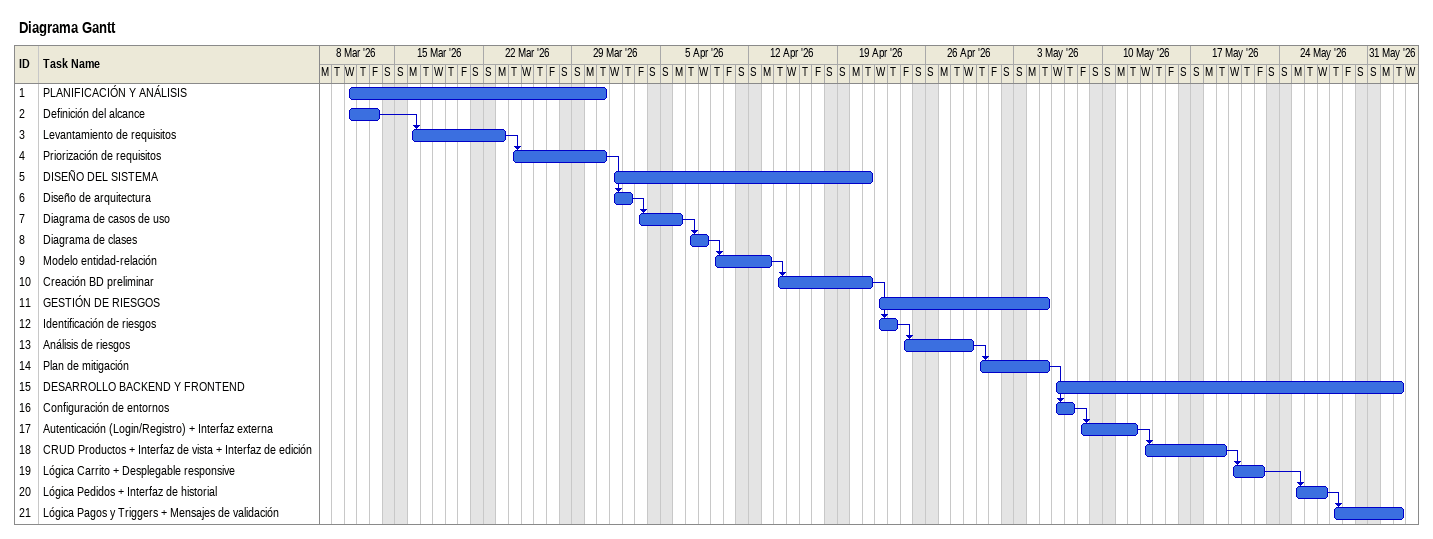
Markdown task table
Diagrama Gantt

| ID | Task | Start | Finish | Predecessors |
|---|---|---|---|---|
| 1 | PLANIFICACIÓN Y ANÁLISIS | 2026-03-11 | 2026-03-31 |  |
| 2 | Definición del alcance | 2026-03-11 | 2026-03-13 |  |
| 3 | Levantamiento de requisitos | 2026-03-16 | 2026-03-23 | 2 |
| 4 | Priorización de requisitos | 2026-03-24 | 2026-03-31 | 3 |
| 5 | DISEÑO DEL SISTEMA | 2026-04-01 | 2026-04-21 |  |
| 6 | Diseño de arquitectura | 2026-04-01 | 2026-04-02 | 4 |
| 7 | Diagrama de casos de uso | 2026-04-03 | 2026-04-06 | 6 |
| 8 | Diagrama de clases | 2026-04-07 | 2026-04-08 | 7 |
| 9 | Modelo entidad-relación | 2026-04-09 | 2026-04-13 | 8 |
| 10 | Creación BD preliminar | 2026-04-14 | 2026-04-21 | 9 |
| 11 | GESTIÓN DE RIESGOS | 2026-04-22 | 2026-05-05 |  |
| 12 | Identificación de riesgos | 2026-04-22 | 2026-04-23 | 10 |
| 13 | Análisis de riesgos | 2026-04-24 | 2026-04-29 | 12 |
| 14 | Plan de mitigación | 2026-04-30 | 2026-05-05 | 13 |
| 15 | DESARROLLO BACKEND Y FRONTEND | 2026-05-06 | 2026-06-02 |  |
| 16 | Configuración de entornos | 2026-05-06 | 2026-05-07 | 14 |
| 17 | Autenticación (Login/Registro) + Interfaz externa | 2026-05-08 | 2026-05-12 | 16 |
| 18 | CRUD Productos + Interfaz de vista + Interfaz de edición | 2026-05-13 | 2026-05-19 | 17 |
| 19 | Lógica Carrito + Desplegable responsive | 2026-05-20 | 2026-05-22 | 18 |
| 20 | Lógica Pedidos + Interfaz de historial | 2026-05-25 | 2026-05-27 | 19 |
| 21 | Lógica Pagos y Triggers + Mensajes de validación | 2026-05-28 | 2026-06-02 | 20 |
